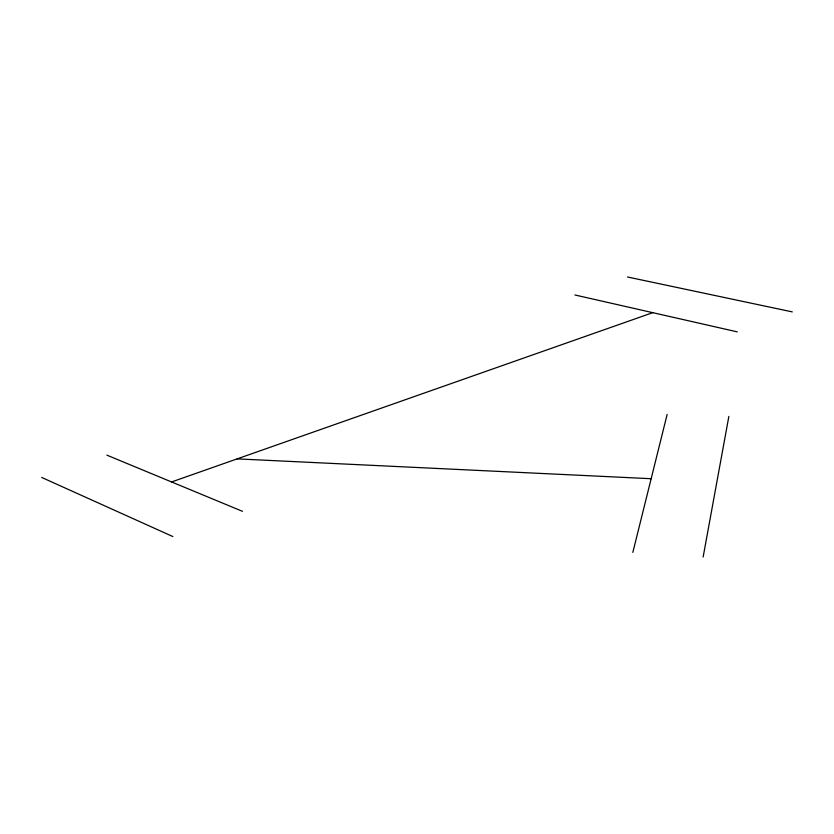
<?xml version="1.0" encoding="UTF-8"?>
<svg xmlns="http://www.w3.org/2000/svg" width="834" height="834" viewBox="0 0 834 834"><rect width="100%" height="100%" fill="white"/><g stroke="black" fill="none" stroke-linecap="round" stroke-linejoin="round"><path stroke-width="1.25" d="M703.135 557.018L728.853 416.437M632.829 552.41L667.148 414.415M171.585 481.948L652.741 312.667M237.158 458.877L651.156 478.716M627.491 276.982L792.3 311.895M574.918 294.975L737.246 331.859M106.877 455.145L242.454 511.315M41.7 477.444L172.867 536.554"/></g></svg>
